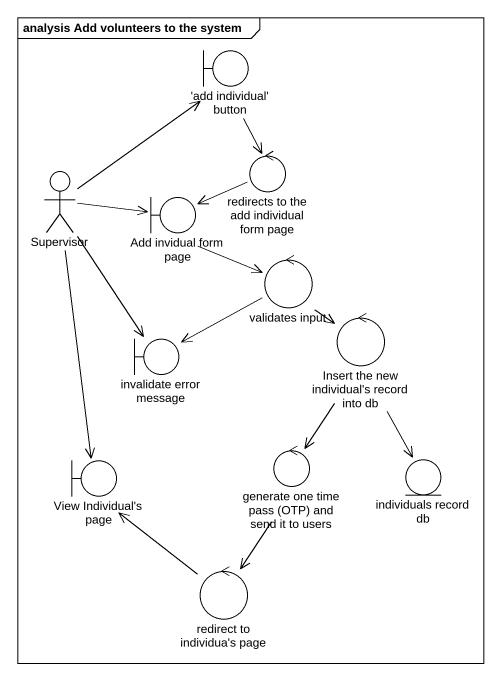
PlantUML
@startuml
mainframe analysis Add volunteers to the system
boundary "'add individual' button" as add_individual_button
actor Supervisor
control "redirects to the add individual form page" as redirects_to_the_add
boundary "Add invidual form page" as Add_invidual_form_page
control "validates input" as validates_input
control "Insert the new individual's record into db" as Insert_the_new_individual_s
boundary "invalidate error message" as invalidate_error_message
boundary "View Individual's page" as View_Individual_s_page
control "generate one time pass (OTP) and send it to users" as generate_one_time_pass_OTP
entity "individuals record db" as individuals_record_db
control "redirect to individua's page" as redirect_to_individua_s_page
add_individual_button --> redirects_to_the_add
Supervisor -up-> add_individual_button
Supervisor -right-> Add_invidual_form_page
Supervisor --> invalidate_error_message
Supervisor --> View_Individual_s_page
redirects_to_the_add -left-> Add_invidual_form_page
Add_invidual_form_page -right-> validates_input
validates_input --> Insert_the_new_individual_s
validates_input --> invalidate_error_message
Insert_the_new_individual_s --> generate_one_time_pass_OTP
Insert_the_new_individual_s --> individuals_record_db
generate_one_time_pass_OTP --> redirect_to_individua_s_page
redirect_to_individua_s_page -up-> View_Individual_s_page
@enduml
